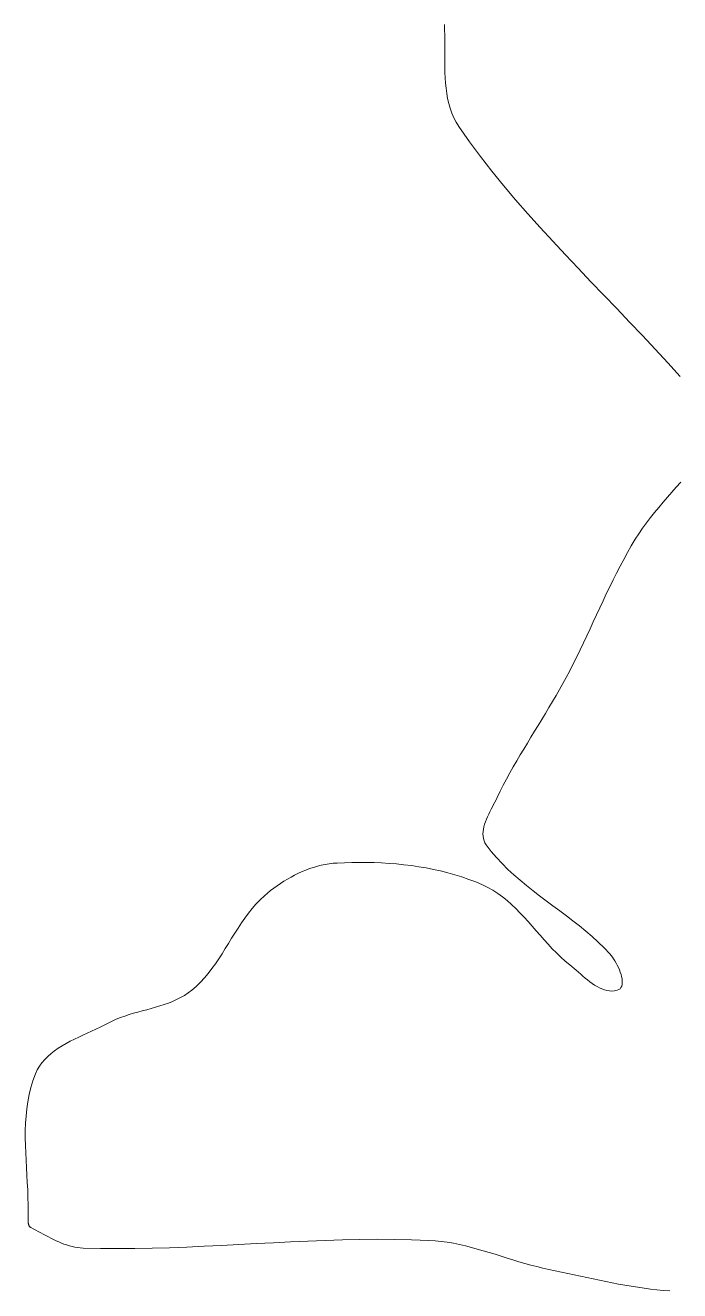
# Model space of a CAD drawing. Header units: inches. Extents: x -12 to 23, y -13.2 to 21.7.
# Drawn here: x -11.96 to -8.92, y -7.63 to -1.75 of the extents above; entities that cross this region are included whole.
import ezdxf

# ---------------------------------------------------------------- set-up
doc = ezdxf.new("R2010")
doc.units = ezdxf.units.IN
doc.header["$MEASUREMENT"] = 0
doc.layers.get('0').update_dxf_attribs({"lineweight": 0})

msp = doc.modelspace()

# ---------------------------------------------------------------- linework, layer by layer
at = {"color": 7, "linetype": 'Continuous', "lineweight": 0}
for points in [[(-8.9187, -3.3781), (-8.9765, -3.314), (-9.035, -3.2504), (-9.0941, -3.1872), (-9.1536, -3.1245), (-9.2134, -3.0619), (-9.2733, -2.9995), (-9.3333, -2.9371), (-9.393, -2.8746), (-9.4524, -2.8118), (-9.5113, -2.7486), (-9.5696, -2.6849), (-9.6272, -2.6207), (-9.6837, -2.5557), (-9.7392, -2.4898), (-9.7935, -2.423), (-9.8463, -2.3551), (-9.8976, -2.286), (-9.9472, -2.2155), (-9.9598, -2.1954), (-9.9707, -2.1746), (-9.98, -2.1531), (-9.9879, -2.131), (-9.9944, -2.1084), (-9.9997, -2.0853), (-10.0038, -2.0618), (-10.0071, -2.0379), (-10.0094, -2.0136), (-10.0111, -1.9892), (-10.0121, -1.9645), (-10.0127, -1.9396), (-10.0129, -1.9147), (-10.0129, -1.8897), (-10.0128, -1.8647), (-10.0127, -1.8398), (-10.0127, -1.8151), (-10.013, -1.7905), (-10.0137, -1.7662), (-10.0148, -1.7421)], [(-8.967, -7.628), (-8.9969, -7.6256), (-9.0268, -7.6228), (-9.0565, -7.6194), (-9.0863, -7.6155), (-9.116, -7.6113), (-9.1456, -7.6066), (-9.1753, -7.6015), (-9.2048, -7.5962), (-9.2344, -7.5906), (-9.2639, -7.5847), (-9.2934, -7.5787), (-9.3229, -7.5725), (-9.3523, -7.5662), (-9.3817, -7.5598), (-9.4112, -7.5534), (-9.4406, -7.547), (-9.47, -7.5406), (-9.4994, -7.5344), (-9.5288, -7.5282), (-9.5568, -7.5221), (-9.5848, -7.5153), (-9.6126, -7.508), (-9.6404, -7.5002), (-9.6681, -7.4921), (-9.6958, -7.4837), (-9.7234, -7.4751), (-9.7511, -7.4665), (-9.7787, -7.4579), (-9.8063, -7.4494), (-9.834, -7.4412), (-9.8617, -7.4333), (-9.8895, -7.4258), (-9.9173, -7.4188), (-9.9452, -7.4124), (-9.9732, -7.4067), (-10.0014, -7.4018), (-10.0297, -7.3979), (-10.0581, -7.3949), (-10.0867, -7.393), (-10.167, -7.3901), (-10.2474, -7.3885), (-10.3278, -7.3882), (-10.4082, -7.389), (-10.4886, -7.3907), (-10.569, -7.3932), (-10.6494, -7.3964), (-10.7298, -7.4), (-10.8102, -7.404), (-10.8907, -7.4082), (-10.9711, -7.4125), (-11.0515, -7.4167), (-11.132, -7.4206), (-11.2124, -7.4241), (-11.2928, -7.4271), (-11.3732, -7.4295), (-11.4537, -7.4309), (-11.5341, -7.4315), (-11.6145, -7.4308), (-11.6949, -7.4289), (-11.7079, -7.4281), (-11.7208, -7.4266), (-11.7336, -7.4245), (-11.7462, -7.4218), (-11.7588, -7.4185), (-11.7713, -7.4146), (-11.7837, -7.4104), (-11.796, -7.4056), (-11.8082, -7.4006), (-11.8203, -7.3952), (-11.8324, -7.3895), (-11.8444, -7.3835), (-11.8563, -7.3774), (-11.8682, -7.3712), (-11.88, -7.3648), (-11.8918, -7.3584), (-11.9035, -7.352), (-11.9152, -7.3457), (-11.9268, -7.3394), (-11.9384, -7.3333), (-11.9401, -7.3323), (-11.9416, -7.3311), (-11.943, -7.3298), (-11.9442, -7.3283), (-11.9453, -7.3267), (-11.9463, -7.325), (-11.9471, -7.3232), (-11.9478, -7.3213), (-11.9485, -7.3193), (-11.949, -7.3172), (-11.9495, -7.3151), (-11.9498, -7.3129), (-11.9501, -7.3107), (-11.9503, -7.3085), (-11.9505, -7.3063), (-11.9506, -7.3041), (-11.9506, -7.302), (-11.9506, -7.2999), (-11.9506, -7.2978), (-11.9506, -7.2958), (-11.95, -7.2618), (-11.9503, -7.2277), (-11.9512, -7.1934), (-11.9526, -7.1589), (-11.9544, -7.1243), (-11.9563, -7.0897), (-11.9583, -7.0551), (-11.9602, -7.0205), (-11.9618, -6.9859), (-11.963, -6.9514), (-11.9636, -6.9171), (-11.9635, -6.8829), (-11.9624, -6.8489), (-11.9603, -6.8152), (-11.957, -6.7817), (-11.9523, -6.7485), (-11.9461, -6.7156), (-11.9382, -6.6832), (-11.9285, -6.6511), (-11.9168, -6.6195), (-11.9081, -6.601), (-11.898, -6.5837), (-11.8863, -6.5675), (-11.8733, -6.5522), (-11.8591, -6.5379), (-11.8438, -6.5245), (-11.8274, -6.5118), (-11.8103, -6.4999), (-11.7923, -6.4885), (-11.7737, -6.4778), (-11.7546, -6.4674), (-11.7351, -6.4575), (-11.7153, -6.4479), (-11.6954, -6.4385), (-11.6753, -6.4293), (-11.6554, -6.4202), (-11.6356, -6.411), (-11.6162, -6.4018), (-11.5971, -6.3925), (-11.5786, -6.3829), (-11.56, -6.3735), (-11.5408, -6.365), (-11.5213, -6.3573), (-11.5014, -6.3503), (-11.4813, -6.3437), (-11.4609, -6.3376), (-11.4404, -6.3319), (-11.4198, -6.3262), (-11.3992, -6.3207), (-11.3787, -6.3151), (-11.3582, -6.3094), (-11.338, -6.3033), (-11.3179, -6.2969), (-11.2982, -6.2899), (-11.2788, -6.2823), (-11.2599, -6.274), (-11.2415, -6.2647), (-11.2236, -6.2545), (-11.2064, -6.2432), (-11.1898, -6.2307), (-11.1689, -6.2126), (-11.1492, -6.1933), (-11.1306, -6.173), (-11.1129, -6.1519), (-11.096, -6.1299), (-11.0798, -6.1073), (-11.0642, -6.0842), (-11.0489, -6.0606), (-11.0339, -6.0368), (-11.0191, -6.0128), (-11.0044, -5.9888), (-10.9895, -5.9648), (-10.9744, -5.9411), (-10.959, -5.9177), (-10.943, -5.8948), (-10.9265, -5.8724), (-10.9092, -5.8507), (-10.8911, -5.8299), (-10.8719, -5.81), (-10.8517, -5.7911), (-10.8375, -5.7791), (-10.8229, -5.7673), (-10.808, -5.7558), (-10.7926, -5.7447), (-10.777, -5.7339), (-10.761, -5.7236), (-10.7446, -5.7136), (-10.728, -5.7042), (-10.7111, -5.6953), (-10.694, -5.6869), (-10.6767, -5.679), (-10.6591, -5.6718), (-10.6414, -5.6652), (-10.6234, -5.6592), (-10.6054, -5.6539), (-10.5872, -5.6494), (-10.5689, -5.6456), (-10.5505, -5.6426), (-10.5321, -5.6404), (-10.5136, -5.639), (-10.4793, -5.6375), (-10.4449, -5.6366), (-10.4104, -5.6362), (-10.3759, -5.6364), (-10.3412, -5.6372), (-10.3066, -5.6386), (-10.2719, -5.6407), (-10.2373, -5.6435), (-10.2028, -5.647), (-10.1684, -5.6512), (-10.1341, -5.6562), (-10.1, -5.662), (-10.0661, -5.6686), (-10.0324, -5.6761), (-9.9991, -5.6844), (-9.966, -5.6937), (-9.9332, -5.7039), (-9.9008, -5.7151), (-9.8689, -5.7272), (-9.8373, -5.7404), (-9.8126, -5.7523), (-9.789, -5.7657), (-9.7663, -5.7804), (-9.7444, -5.7965), (-9.7233, -5.8137), (-9.7028, -5.8318), (-9.6829, -5.8508), (-9.6635, -5.8705), (-9.6444, -5.8908), (-9.6256, -5.9115), (-9.6069, -5.9325), (-9.5884, -5.9537), (-9.5698, -5.9749), (-9.5511, -5.996), (-9.5322, -6.0168), (-9.5131, -6.0373), (-9.4935, -6.0572), (-9.4735, -6.0764), (-9.4529, -6.0949), (-9.4316, -6.1124), (-9.4217, -6.1203), (-9.4117, -6.1287), (-9.4015, -6.1375), (-9.3913, -6.1465), (-9.3809, -6.1556), (-9.3704, -6.1647), (-9.3598, -6.1737), (-9.349, -6.1825), (-9.3382, -6.191), (-9.3272, -6.199), (-9.3161, -6.2065), (-9.305, -6.2133), (-9.2937, -6.2193), (-9.2823, -6.2245), (-9.2708, -6.2287), (-9.2592, -6.2317), (-9.2475, -6.2336), (-9.2357, -6.2341), (-9.2238, -6.2332), (-9.2118, -6.2307), (-9.2043, -6.2277), (-9.1982, -6.2234), (-9.1936, -6.218), (-9.1903, -6.2114), (-9.1883, -6.2039), (-9.1874, -6.1956), (-9.1875, -6.1866), (-9.1887, -6.177), (-9.1907, -6.1669), (-9.1935, -6.1565), (-9.197, -6.1459), (-9.2011, -6.1353), (-9.2058, -6.1246), (-9.2109, -6.1141), (-9.2163, -6.104), (-9.222, -6.0942), (-9.2279, -6.0849), (-9.2338, -6.0763), (-9.2398, -6.0685), (-9.2456, -6.0616), (-9.2718, -6.0337), (-9.2992, -6.0069), (-9.3275, -5.981), (-9.3567, -5.9559), (-9.3865, -5.9314), (-9.4169, -5.9075), (-9.4477, -5.884), (-9.4787, -5.8608), (-9.5099, -5.8377), (-9.5411, -5.8146), (-9.5721, -5.7913), (-9.6027, -5.7678), (-9.633, -5.7439), (-9.6627, -5.7195), (-9.6916, -5.6944), (-9.7197, -5.6686), (-9.7467, -5.6418), (-9.7726, -5.6139), (-9.7972, -5.5848), (-9.8204, -5.5545), (-9.8262, -5.5451), (-9.8305, -5.5353), (-9.8335, -5.5252), (-9.8351, -5.5147), (-9.8356, -5.5039), (-9.835, -5.4929), (-9.8334, -5.4817), (-9.8309, -5.4703), (-9.8276, -5.4588), (-9.8237, -5.4471), (-9.8192, -5.4355), (-9.8142, -5.4238), (-9.8089, -5.4121), (-9.8033, -5.4005), (-9.7975, -5.3891), (-9.7916, -5.3777), (-9.7858, -5.3666), (-9.7802, -5.3557), (-9.7748, -5.345), (-9.7697, -5.3347), (-9.7555, -5.3058), (-9.7409, -5.2771), (-9.7259, -5.2487), (-9.7104, -5.2205), (-9.6947, -5.1924), (-9.6786, -5.1646), (-9.6623, -5.1368), (-9.6458, -5.1092), (-9.6291, -5.0816), (-9.6123, -5.0541), (-9.5955, -5.0266), (-9.5786, -4.9991), (-9.5618, -4.9717), (-9.545, -4.9441), (-9.5284, -4.9165), (-9.5119, -4.8889), (-9.4956, -4.8611), (-9.4796, -4.8332), (-9.4638, -4.8051), (-9.4485, -4.7768), (-9.4317, -4.745), (-9.4154, -4.713), (-9.3994, -4.6808), (-9.3837, -4.6485), (-9.3682, -4.6161), (-9.3529, -4.5835), (-9.3377, -4.5509), (-9.3226, -4.5183), (-9.3075, -4.4856), (-9.2924, -4.453), (-9.2771, -4.4204), (-9.2618, -4.3879), (-9.2462, -4.3555), (-9.2304, -4.3233), (-9.2143, -4.2912), (-9.1978, -4.2593), (-9.1809, -4.2277), (-9.1636, -4.1963), (-9.1457, -4.1651), (-9.1273, -4.1344), (-9.1107, -4.1084), (-9.0934, -4.083), (-9.0752, -4.0581), (-9.0565, -4.0337), (-9.0371, -4.0096), (-9.0174, -3.9858), (-8.9973, -3.9622), (-8.9771, -3.9387), (-8.9567, -3.9154), (-8.9363, -3.892), (-8.916, -3.8686)]]:
    msp.add_lwpolyline(points, dxfattribs=at)

doc.saveas('drawing.dxf')
